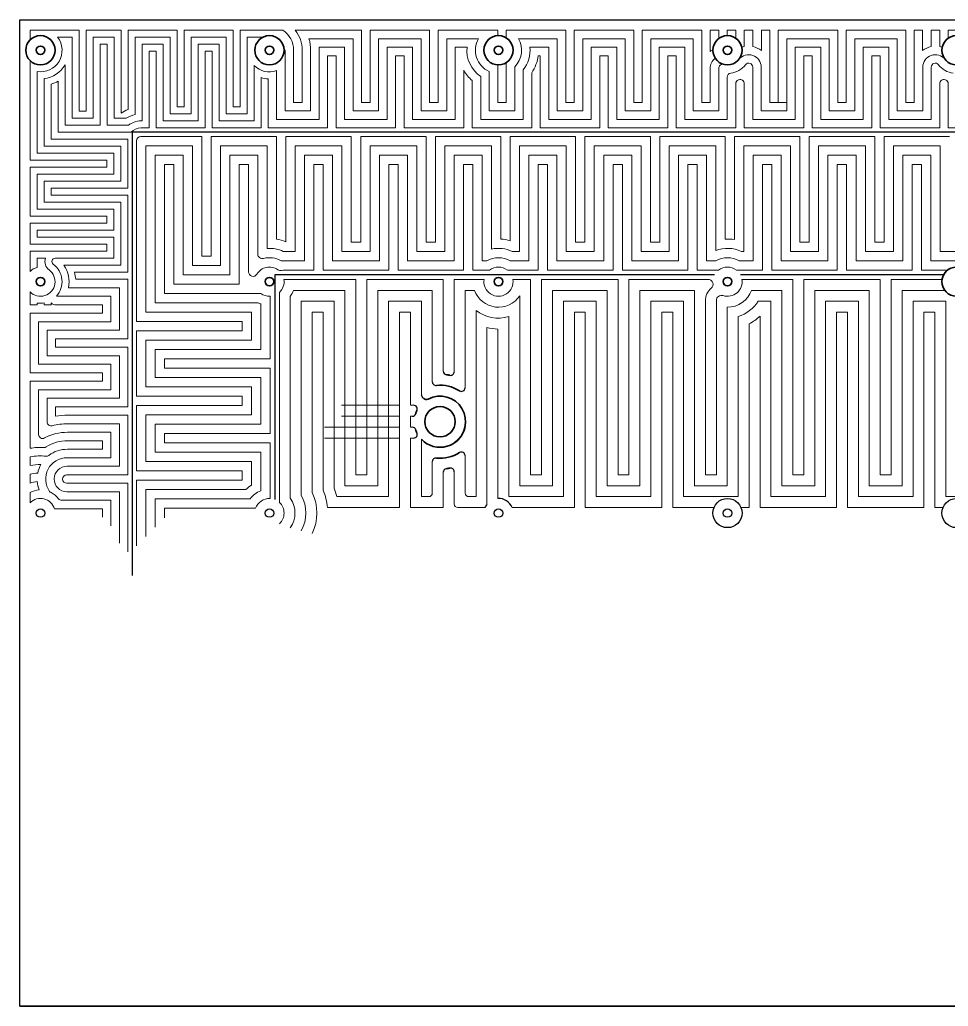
# Model space of a CAD drawing. Header units: millimetres. Extents: x -5937 to 68925, y -3068 to 5300.
# Drawn here: x 40237 to 41000, y -612 to 198 of the extents above; entities that cross this region are included whole.
import ezdxf

# ---------------------------------------------------------------- set-up
doc = ezdxf.new("R2010")
doc.units = ezdxf.units.MM
doc.header["$LTSCALE"] = 7
doc.layers.add('参照', color=6, linetype='Continuous', lineweight=9)

msp = doc.modelspace()

# ---------------------------------------------------------------- linework, layer by layer
for p, q in [((40237.389, -612.125), (40237.389, 197.953)), ((40237.389, 197.875), (41587.389, 197.875)), ((41495.133, 105.619), (40329.645, 105.619)), ((40329.645, 105.619), (40329.645, -258.32)), ((40807.819, -11.444), (40446.708, -11.444)), ((40446.708, -11.444), (40446.708, -195.94)), ((40995.819, -11.444), (40828.959, -11.444)), ((40237.389, -612.047), (41587.389, -612.047)), ((41587.389, -612.125), (40237.389, -612.125))]:
    msp.add_line(p, q)
at = {"linetype": 'Continuous', "lineweight": 35}
for centre in [(40254.389, 172.875), (40442.389, 172.875), (40630.389, 172.875), (40818.389, 172.875), (41006.389, 172.875), (41006.389, -17.125)]:
    msp.add_circle(centre, 12, dxfattribs=at)
at = {"color": 7, "linetype": 'Continuous', "lineweight": 35}
for centre in [(40254.389, 172.875), (40442.389, 172.875), (40630.389, 172.875), (40818.389, 172.875), (40254.389, -17.125), (40442.389, -17.125), (40630.389, -17.125), (40818.389, -17.125)]:
    msp.add_circle(centre, 3.5, dxfattribs=at)
at = {"color": 21, "linetype": 'Continuous', "lineweight": 35}
msp.add_circle((40582.389, -132.125), 12.5, dxfattribs=at)
for centre, radius in [((40818.389, -207.125), 11.99), ((41006.389, -207.125), 11.99), ((40254.389, -207.125), 3.49), ((40442.389, -207.125), 3.49), ((40630.389, -207.125), 3.49), ((40818.389, -207.125), 3.49)]:
    msp.add_circle(centre, radius)
for centre, radius, start, end in [((40588.062, -90.57), 3, 180, 262.226136), ((40591.03, -91.085), 3, 258.110309, 0), ((40579.094, -99.32), 3, 180, 275.735517), ((40599.998, -104.251), 3, 237.718323, 0), ((40570.126, -109.976), 3, 180, 231.388349), ((40560.784, -121.673), 11.97, 46.011164, 51.388349), ((40560.784, -121.673), 3, 334.183428, 90), ((40559.586, -124.641), 3, 270, 341.830421), ((40559.586, -139.609), 3, 18.169579, 90), ((40560.784, -142.577), 3, 270, 25.816572), ((40579.094, -164.93), 3, 84.264483, 180), ((40599.998, -159.999), 3, 360, 122.281677), ((40588.062, -173.68), 3, 97.773864, 180), ((40591.03, -173.165), 3, 360, 101.889691), ((40630.389, -207.125), 11.99, 142.059886, 158.038258), ((40630.389, -207.125), 11.99, 21.961742, 92.331391)]:
    msp.add_arc(centre, radius, start, end)
for radius, start, end in [(38.94, 78.110309, 82.226136), (29.97, 57.718323, 95.735517), (21, 303.664218, 117.838901), (21, 154.183428, 161.830421), (21, 223.381318, 348.921813), (21, 198.169579, 205.816572), (29.97, 264.264483, 302.281677), (38.94, 277.773864, 281.889691)]:
    msp.add_arc((40582.389, -132.125), radius, start, end, dxfattribs=at)
at = {"lineweight": 35}
msp.add_arc((40571.181, -110.903), 3, 226.011164, 297.838901, dxfattribs=at)
at = {"layer": '参照', "color": 1}
for p, q in [((40286.121, 189.375), (40245.889, 189.375)), ((40245.889, 189.375), (40245.889, 181.346)), ((40286.121, 122.738), (40286.121, 189.375)), ((40320.606, 189.375), (40291.869, 189.375)), ((40291.869, 189.375), (40291.869, 122.738)), ((40320.606, 121.124), (40320.606, 189.375)), ((40366.586, 189.375), (40326.354, 189.375)), ((40326.354, 189.375), (40326.354, 124.286)), ((40366.586, 126.351), (40366.586, 189.375)), ((40412.565, 189.375), (40372.333, 189.375)), ((40372.333, 189.375), (40372.333, 126.351)), ((40412.565, 126.351), (40412.565, 189.375)), ((40453.452, 189.375), (40418.313, 189.375)), ((40418.313, 189.375), (40418.313, 126.351)), ((40518.072, 189.375), (40463.559, 189.375)), ((40518.072, 130.046), (40518.072, 189.375)), ((40573.905, 189.375), (40525.051, 189.375)), ((40525.051, 189.375), (40525.051, 130.046)), ((40573.905, 130.046), (40573.905, 189.375)), ((40629.737, 189.375), (40580.884, 189.375)), ((40580.884, 189.375), (40580.884, 130.046)), ((40629.737, 184.857), (40629.737, 189.375)), ((40685.57, 189.375), (40636.716, 189.375)), ((40636.716, 189.375), (40636.716, 183.071)), ((40685.57, 130.046), (40685.57, 189.375)), ((40741.402, 189.375), (40692.549, 189.375)), ((40692.549, 189.375), (40692.549, 130.046)), ((40741.402, 130.046), (40741.402, 189.375)), ((40797.235, 189.375), (40748.381, 189.375)), ((40748.381, 189.375), (40748.381, 130.046)), ((40797.235, 130.046), (40797.235, 189.375)), ((40804.214, 189.375), (40804.214, 171.942)), ((40811.193, 189.375), (40804.214, 189.375)), ((40811.193, 189.375), (40811.193, 182.478)), ((40818.172, 189.375), (40818.172, 184.873)), ((40825.151, 189.375), (40818.172, 189.375)), ((40825.151, 189.375), (40825.151, 182.789)), ((40825.151, 189.375), (40825.151, 184.873)), ((40832.13, 189.375), (40832.13, 182.789)), ((40832.13, 189.375), (40832.13, 175.847)), ((40839.207, 189.375), (40832.228, 189.375)), ((40839.207, 189.375), (40839.207, 182.789)), ((40839.207, 189.375), (40839.207, 175.847)), ((40853.067, 189.375), (40846.186, 189.375)), ((40846.186, 189.375), (40846.186, 182.789)), ((40846.186, 189.375), (40846.186, 172.776)), ((40853.067, 130.046), (40853.067, 189.375)), ((40908.9, 189.375), (40860.046, 189.375)), ((40860.046, 189.375), (40860.046, 130.046)), ((40908.9, 130.046), (40908.9, 189.375)), ((40964.732, 189.375), (40915.879, 189.375)), ((40915.879, 189.375), (40915.879, 130.046)), ((40964.732, 130.046), (40964.732, 189.375)), ((40971.711, 189.375), (40971.711, 130.046)), ((40971.711, 130.046), (40971.711, 189.375)), ((40971.711, 189.375), (40978.592, 189.375)), ((40978.592, 189.375), (40978.592, 182.789)), ((40978.592, 189.375), (40978.592, 172.776)), ((40985.571, 189.375), (40992.55, 189.375)), ((40985.571, 189.375), (40985.571, 182.789)), ((40985.571, 189.375), (40985.571, 175.847)), ((40992.648, 189.375), (40992.648, 182.789)), ((40992.648, 189.375), (40992.648, 175.847)), ((40999.627, 189.375), (41006.606, 189.375)), ((40999.627, 189.375), (40999.627, 182.789)), ((40999.627, 189.375), (40999.627, 182.789)), ((40462.24, 130.046), (40462.24, 172.875)), ((40469.219, 172.868), (40469.219, 130.046)), ((40245.889, 164.404), (40245.889, 82.506)), ((40636.716, 162.679), (40636.716, 130.046)), ((40629.737, 130.046), (40629.737, 160.893)), ((40804.214, 130.046), (40804.214, 158.079)), ((40853.067, 158.986), (40853.067, 130.046)), ((40469.219, 130.046), (40462.24, 130.046)), ((40525.051, 130.046), (40518.072, 130.046)), ((40580.884, 130.046), (40573.905, 130.046)), ((40636.716, 130.046), (40629.737, 130.046)), ((40692.549, 130.046), (40685.57, 130.046)), ((40748.381, 130.046), (40741.402, 130.046)), ((40804.214, 130.046), (40797.235, 130.046)), ((40860.046, 130.046), (40853.067, 130.046)), ((40853.067, 130.046), (40867.025, 130.046)), ((40915.879, 130.046), (40908.9, 130.046)), ((40971.711, 130.046), (40964.732, 130.046)), ((40291.869, 122.738), (40286.121, 122.738)), ((40372.333, 126.351), (40366.586, 126.351)), ((40418.313, 126.351), (40412.565, 126.351)), ((40333.134, 98.43), (40333.134, -49.805)), ((40386.84, 102.13), (40336.834, 102.13)), ((40386.84, 3.901), (40386.84, 102.13)), ((40448.218, 102.13), (40394.512, 102.13)), ((40394.512, 102.13), (40394.512, 3.901)), ((40448.218, 17.758), (40448.218, 102.13)), ((40509.596, 102.13), (40455.89, 102.13)), ((40455.89, 102.13), (40455.89, 15.563)), ((40509.596, 15.409), (40509.596, 102.13)), ((40570.974, 102.13), (40517.268, 102.13)), ((40517.268, 102.13), (40517.268, 15.409)), ((40570.974, 15.409), (40570.974, 102.13)), ((40632.352, 102.13), (40578.646, 102.13)), ((40578.646, 102.13), (40578.646, 15.409)), ((40632.352, 17.83), (40632.352, 102.13)), ((40693.73, 102.13), (40640.024, 102.13)), ((40640.024, 102.13), (40640.024, 16.533)), ((40693.73, 15.409), (40693.73, 102.13)), ((40755.108, 102.13), (40701.402, 102.13)), ((40701.402, 102.13), (40701.402, 15.409)), ((40755.108, 15.409), (40755.108, 102.13)), ((40816.486, 102.13), (40762.78, 102.13)), ((40762.78, 102.13), (40762.78, 15.409)), ((40816.486, 17.84), (40816.486, 102.13)), ((40877.864, 102.13), (40824.158, 102.13)), ((40824.158, 102.13), (40824.158, 17.413)), ((40877.864, 15.409), (40877.864, 102.13)), ((40939.242, 102.13), (40885.536, 102.13)), ((40885.536, 102.13), (40885.536, 15.409)), ((40939.242, 15.409), (40939.242, 102.13)), ((41000.62, 102.13), (40946.914, 102.13)), ((40946.914, 102.13), (40946.914, 15.409)), ((40245.889, 82.506), (40308.913, 82.506)), ((40308.913, 82.506), (40308.913, 76.758)), ((40308.913, 76.758), (40245.889, 76.758)), ((40245.889, 76.758), (40245.889, 36.526)), ((40245.889, 36.526), (40308.913, 36.526)), ((40308.913, 36.526), (40308.913, 30.779)), ((40308.913, 30.779), (40245.889, 30.779)), ((40245.889, 30.779), (40245.889, 13.536)), ((40245.889, 13.536), (40308.913, 13.536)), ((40308.913, 13.536), (40308.913, 7.789)), ((40517.268, 15.409), (40509.596, 15.409)), ((40578.646, 15.409), (40570.974, 15.409)), ((40701.402, 15.409), (40693.73, 15.409)), ((40762.78, 15.409), (40755.108, 15.409)), ((40885.536, 15.409), (40877.864, 15.409)), ((40946.914, 15.409), (40939.242, 15.409)), ((40308.913, 7.789), (40245.889, 7.789)), ((40245.889, 7.789), (40245.889, -8.654)), ((40251.637, -5.445), (40251.637, 2.041)), ((40251.637, 2.041), (40258.507, 2.041)), ((40394.512, 3.901), (40386.84, 3.901)), ((40454.246, -15.28), (40513.319, -15.28)), ((40513.319, -15.28), (40513.319, -175.737)), ((40522.287, -175.737), (40522.287, -15.28)), ((40522.287, -15.28), (40585.062, -15.28)), ((40585.062, -15.28), (40585.062, -84.29)), ((40585.062, -15.28), (40585.062, -90.57)), ((40594.03, -85.651), (40594.03, -15.28)), ((40594.03, -15.28), (40618.532, -15.28)), ((40594.03, -91.085), (40594.03, -15.28)), ((40642.246, -15.28), (40656.805, -15.28)), ((40656.805, -175.737), (40656.805, -15.28)), ((40665.773, -175.737), (40665.773, -15.28)), ((40665.773, -15.28), (40728.548, -15.28)), ((40728.548, -15.28), (40728.548, -175.737)), ((40737.516, -175.737), (40737.516, -15.28)), ((40737.516, -15.28), (40802.469, -15.28)), ((40830.246, -15.28), (40872.034, -15.28)), ((40872.034, -15.28), (40872.034, -175.737)), ((40881.002, -175.737), (40881.002, -15.28)), ((40881.002, -15.28), (40943.777, -15.28)), ((40943.777, -15.28), (40943.777, -175.737)), ((40952.744, -175.737), (40952.744, -15.28)), ((40952.744, -15.28), (40994.532, -15.28)), ((40245.889, -25.596), (40245.889, -36.138)), ((40450.544, -198.336), (40450.544, -25.928)), ((40245.889, -36.138), (40251.637, -36.138)), ((40251.637, -34.658), (40251.637, -36.138)), ((40257.384, -34.618), (40257.384, -36.138)), ((40263.131, -36.138), (40257.384, -36.138)), ((40263.131, -34.611), (40263.131, -36.138)), ((40267.488, -36.138), (40305.218, -36.138)), ((40305.218, -36.138), (40305.218, -43.117)), ((40800.291, -32.931), (40800.291, -175.737)), ((40809.259, -175.737), (40809.259, -32.693)), ((40305.218, -43.117), (40245.889, -43.117)), ((40245.889, -43.117), (40245.889, -91.971)), ((40333.134, -49.805), (40419.855, -49.805)), ((40419.855, -49.805), (40419.855, -57.477)), ((40419.855, -57.477), (40333.134, -57.477)), ((40333.134, -57.477), (40333.134, -111.183)), ((40245.889, -91.971), (40305.218, -91.971)), ((40305.218, -91.971), (40305.218, -98.95)), ((40305.218, -98.95), (40245.889, -98.95)), ((40245.889, -98.95), (40245.889, -153.93)), ((40333.134, -111.183), (40419.855, -111.183)), ((40419.855, -111.183), (40419.855, -118.855)), ((40419.855, -118.855), (40333.134, -118.855)), ((40333.134, -118.855), (40333.134, -172.561)), ((40276.6, -147.803), (40305.218, -147.803)), ((40305.218, -147.803), (40305.218, -154.782)), ((40245.889, -161.012), (40245.889, -168.131)), ((40305.218, -154.782), (40276.485, -154.782)), ((40245.889, -175.311), (40245.889, -182.607)), ((40333.134, -172.561), (40419.855, -172.561)), ((40419.855, -172.561), (40419.855, -180.233)), ((40513.319, -175.737), (40522.287, -175.737)), ((40585.062, -173.68), (40585.062, -202.641)), ((40594.03, -199.641), (40594.03, -173.165)), ((40656.805, -175.737), (40665.773, -175.737)), ((40728.548, -175.737), (40737.516, -175.737)), ((40800.291, -175.737), (40809.259, -175.737)), ((40872.034, -175.737), (40881.002, -175.737)), ((40943.777, -175.737), (40952.744, -175.737)), ((40419.855, -180.233), (40333.134, -180.233)), ((40333.134, -233.939), (40333.134, -180.233)), ((40245.889, -190.166), (40245.889, -198.669)), ((40265.86, -203.635), (40305.218, -203.635)), ((40305.218, -203.635), (40305.218, -210.537))]:
    msp.add_line(p, q, dxfattribs=at)
at = {"layer": '参照', "color": 2}
for p, q in [((40280.374, 183.628), (40268.508, 183.628)), ((40280.374, 116.991), (40280.374, 183.628)), ((40314.859, 183.628), (40297.616, 183.628)), ((40297.616, 183.628), (40297.616, 116.991)), ((40314.859, 116.991), (40314.859, 183.628)), ((40360.838, 183.628), (40332.101, 183.628)), ((40332.101, 183.628), (40332.101, 120.079)), ((40360.838, 120.604), (40360.838, 183.628)), ((40406.818, 183.628), (40378.081, 183.628)), ((40378.081, 183.628), (40378.081, 120.604)), ((40406.818, 120.604), (40406.818, 183.628)), ((40437.062, 183.628), (40424.06, 183.628)), ((40424.06, 183.628), (40424.06, 120.604)), ((40511.093, 182.396), (40474.835, 182.396)), ((40511.093, 123.067), (40511.093, 182.396)), ((40566.926, 182.396), (40532.03, 182.396)), ((40532.03, 182.396), (40532.03, 123.067)), ((40566.926, 123.067), (40566.926, 182.396)), ((40613.971, 182.396), (40587.863, 182.396)), ((40587.863, 182.396), (40587.863, 123.067)), ((40678.591, 182.396), (40646.807, 182.396)), ((40678.591, 123.067), (40678.591, 182.396)), ((40734.423, 182.396), (40699.528, 182.396)), ((40699.528, 182.396), (40699.528, 123.067)), ((40734.423, 123.067), (40734.423, 182.396)), ((40755.36, 182.396), (40755.36, 123.067)), ((40790.256, 182.396), (40755.36, 182.396)), ((40790.256, 123.067), (40790.256, 182.396)), ((40901.921, 182.396), (40867.025, 182.396)), ((40867.025, 182.396), (40867.025, 123.067)), ((40901.921, 123.067), (40901.921, 182.396)), ((40957.753, 182.396), (40922.858, 182.396)), ((40922.858, 182.396), (40922.858, 123.067)), ((40957.753, 123.067), (40957.753, 182.396)), ((40454.389, 172.875), (40455.261, 172.875)), ((40455.261, 123.067), (40455.261, 172.875)), ((40476.198, 172.861), (40476.198, 123.067)), ((40251.637, 155.342), (40251.637, 88.253)), ((40622.758, 123.067), (40622.758, 155.498)), ((40643.695, 159.342), (40643.695, 123.067)), ((40811.193, 158.079), (40811.193, 123.067)), ((40846.088, 158.986), (40846.088, 123.067)), ((40978.69, 158.986), (40978.69, 123.067)), ((40476.198, 123.067), (40455.261, 123.067)), ((40532.03, 123.067), (40511.093, 123.067)), ((40587.863, 123.067), (40566.926, 123.067)), ((40643.695, 123.067), (40622.758, 123.067)), ((40699.528, 123.067), (40678.591, 123.067)), ((40755.36, 123.067), (40734.423, 123.067)), ((40811.193, 123.067), (40790.256, 123.067)), ((40846.088, 123.067), (40867.025, 123.067)), ((40922.858, 123.067), (40901.921, 123.067)), ((40978.69, 123.067), (40957.753, 123.067)), ((40297.616, 116.991), (40280.374, 116.991)), ((40324.728, 116.991), (40314.859, 116.991)), ((40378.081, 120.604), (40360.838, 120.604)), ((40424.06, 120.604), (40406.818, 120.604)), ((40379.168, 94.458), (40340.807, 94.458)), ((40340.807, 94.458), (40340.807, -42.133)), ((40379.168, -3.772), (40379.168, 94.458)), ((40440.546, 94.458), (40402.185, 94.458)), ((40402.185, 94.458), (40402.185, -3.772)), ((40440.546, 10.157), (40440.546, 94.458)), ((40501.924, 94.458), (40463.563, 94.458)), ((40463.563, 94.458), (40463.563, 7.737)), ((40501.924, 7.737), (40501.924, 94.458)), ((40563.302, 94.458), (40524.941, 94.458)), ((40524.941, 94.458), (40524.941, 7.737)), ((40563.302, 7.737), (40563.302, 94.458)), ((40624.68, 94.458), (40586.319, 94.458)), ((40586.319, 94.458), (40586.319, 7.737)), ((40624.68, 9.612), (40624.68, 94.458)), ((40686.058, 94.458), (40647.697, 94.458)), ((40647.697, 94.458), (40647.697, 7.737)), ((40686.058, 7.737), (40686.058, 94.458)), ((40747.436, 94.458), (40709.075, 94.458)), ((40709.075, 94.458), (40709.075, 7.737)), ((40747.436, 7.737), (40747.436, 94.458)), ((40808.814, 94.458), (40770.452, 94.458)), ((40770.452, 94.458), (40770.452, 7.737)), ((40808.814, 8.488), (40808.814, 94.458)), ((40870.192, 94.458), (40831.83, 94.458)), ((40831.83, 94.458), (40831.83, 7.737)), ((40870.192, 7.737), (40870.192, 94.458)), ((40931.57, 94.458), (40893.208, 94.458)), ((40893.208, 94.458), (40893.208, 7.737)), ((40931.57, 7.737), (40931.57, 94.458)), ((40992.948, 94.458), (40954.586, 94.458)), ((40954.586, 94.458), (40954.586, 7.737)), ((40992.948, 7.737), (40992.948, 94.458)), ((40251.637, 88.253), (40314.66, 88.253)), ((40314.66, 88.253), (40314.66, 71.011)), ((40314.66, 71.011), (40251.637, 71.011)), ((40251.637, 71.011), (40251.637, 42.274)), ((40251.637, 42.274), (40314.66, 42.274)), ((40314.66, 42.274), (40314.66, 25.031)), ((40314.66, 25.031), (40251.637, 25.031)), ((40251.637, 25.031), (40251.637, 19.284)), ((40251.637, 19.284), (40314.66, 19.284)), ((40314.66, 19.284), (40314.66, 2.041)), ((40314.66, 2.041), (40266.512, 2.041)), ((40463.563, 7.737), (40453.774, 7.737)), ((40524.941, 7.737), (40501.924, 7.737)), ((40586.319, 7.737), (40563.302, 7.737)), ((40647.697, 7.737), (40641.763, 7.737)), ((40709.075, 7.737), (40686.058, 7.737)), ((40770.452, 7.737), (40747.436, 7.737)), ((40831.83, 7.737), (40829.774, 7.737)), ((40893.208, 7.737), (40870.192, 7.737)), ((40954.586, 7.737), (40931.57, 7.737)), ((41015.964, 7.737), (40992.948, 7.737)), ((40402.185, -3.772), (40379.168, -3.772)), ((40504.351, -24.248), (40462.112, -24.248)), ((40504.351, -184.705), (40504.351, -24.248)), ((40576.094, -24.248), (40531.255, -24.248)), ((40531.255, -24.248), (40531.255, -184.705)), ((40576.094, -24.248), (40576.094, -99.32)), ((40610.666, -24.248), (40602.998, -24.248)), ((40610.666, -24.248), (40602.998, -24.248)), ((40602.998, -104.251), (40602.998, -24.248)), ((40719.58, -24.248), (40674.741, -24.248)), ((40674.741, -24.248), (40674.741, -184.705)), ((40719.58, -184.705), (40719.58, -24.248)), ((40791.323, -24.248), (40746.484, -24.248)), ((40746.484, -24.248), (40746.484, -184.705)), ((40791.323, -184.705), (40791.323, -24.248)), ((40863.066, -24.248), (40838.112, -24.248)), ((40863.066, -184.705), (40863.066, -24.248)), ((40934.809, -24.248), (40889.969, -24.248)), ((40889.969, -24.248), (40889.969, -184.705)), ((40934.809, -184.705), (40934.809, -24.248)), ((40996.732, -24.248), (40961.712, -24.248)), ((40961.712, -24.248), (40961.712, -184.705)), ((40267.433, -29.159), (40312.197, -29.159)), ((40312.197, -29.159), (40312.197, -50.096)), ((40459.512, -195.037), (40459.512, -29.231)), ((40647.837, -184.705), (40647.837, -28.757)), ((40818.227, -38.094), (40818.227, -184.705)), ((40340.807, -42.133), (40427.527, -42.133)), ((40427.527, -42.133), (40427.527, -65.15)), ((40312.197, -50.096), (40252.868, -50.096)), ((40252.868, -50.096), (40252.868, -84.991)), ((40427.527, -65.15), (40340.807, -65.15)), ((40340.807, -65.15), (40340.807, -103.511)), ((40252.868, -84.991), (40312.197, -84.991)), ((40312.197, -84.991), (40312.197, -105.929)), ((40340.807, -103.511), (40427.527, -103.511)), ((40427.527, -103.511), (40427.527, -126.528)), ((40312.197, -105.929), (40252.868, -105.929)), ((40252.868, -142.6), (40252.868, -105.929)), ((40259.847, -112.908), (40259.847, -132.298)), ((40427.527, -126.528), (40340.807, -126.528)), ((40340.807, -126.528), (40340.807, -164.889)), ((40276.83, -133.845), (40319.176, -133.845)), ((40312.197, -140.824), (40276.715, -140.824)), ((40312.197, -140.824), (40312.197, -161.761)), ((40312.197, -161.761), (40276.37, -161.761)), ((40602.998, -190.673), (40602.998, -159.999)), ((40340.807, -164.889), (40427.527, -164.889)), ((40427.527, -164.889), (40427.527, -184.19)), ((40576.094, -164.93), (40576.094, -190.673)), ((40531.255, -184.705), (40504.351, -184.705)), ((40674.741, -184.705), (40647.837, -184.705)), ((40746.484, -184.705), (40719.58, -184.705)), ((40818.227, -184.705), (40791.323, -184.705)), ((40889.969, -184.705), (40863.066, -184.705)), ((40961.712, -184.705), (40934.809, -184.705)), ((40422.959, -187.906), (40340.807, -187.906)), ((40340.807, -226.267), (40340.807, -187.906)), ((40271.79, -196.656), (40312.197, -196.656)), ((40312.197, -196.656), (40312.197, -217.594))]:
    msp.add_line(p, q, dxfattribs=at)
at = {"layer": '参照', "color": 3}
for p, q in [((40309.111, 177.88), (40303.364, 177.88)), ((40303.364, 177.88), (40303.364, 111.243)), ((40309.111, 111.243), (40309.111, 177.88)), ((40355.091, 177.88), (40337.848, 177.88)), ((40337.848, 177.88), (40337.848, 114.856)), ((40355.091, 114.856), (40355.091, 177.88)), ((40401.071, 177.88), (40383.828, 177.88)), ((40383.828, 177.88), (40383.828, 114.856)), ((40401.071, 114.856), (40401.071, 177.88)), ((40504.114, 175.417), (40483.099, 175.417)), ((40483.177, 172.854), (40483.177, 116.088)), ((40504.114, 116.088), (40504.114, 175.417)), ((40559.947, 175.417), (40539.01, 175.417)), ((40539.01, 175.417), (40539.01, 116.088)), ((40559.947, 116.088), (40559.947, 175.417)), ((40604.556, 175.417), (40594.842, 175.417)), ((40594.842, 175.417), (40594.842, 116.088)), ((40671.612, 175.417), (40656.222, 175.417)), ((40671.612, 116.088), (40671.612, 175.417)), ((40727.444, 175.417), (40706.507, 175.417)), ((40706.507, 175.417), (40706.507, 116.088)), ((40727.444, 116.088), (40727.444, 175.417)), ((40762.339, 175.417), (40762.339, 116.088)), ((40783.277, 175.417), (40762.339, 175.417)), ((40783.277, 116.088), (40783.277, 175.417)), ((40894.941, 175.417), (40874.004, 175.417)), ((40874.004, 175.417), (40874.004, 116.088)), ((40894.941, 116.088), (40894.941, 175.417)), ((40950.774, 175.417), (40929.837, 175.417)), ((40929.837, 175.417), (40929.837, 116.088)), ((40950.774, 116.088), (40950.774, 175.417)), ((40274.626, 111.243), (40274.626, 160.939)), ((40429.808, 160.35), (40429.808, 114.856)), ((40448.282, 116.088), (40448.282, 156.133)), ((40650.674, 156.678), (40650.674, 116.088)), ((40839.109, 116.088), (40839.109, 158.986)), ((40985.669, 158.986), (40985.669, 116.088)), ((40257.384, 149.572), (40257.384, 94.001)), ((40615.779, 116.088), (40615.779, 151.419)), ((40818.172, 150.81), (40818.172, 116.088)), ((40337.848, 114.856), (40336.834, 114.856)), ((40383.828, 114.856), (40355.091, 114.856)), ((40429.808, 114.856), (40401.071, 114.856)), ((40483.177, 116.088), (40448.282, 116.088)), ((40539.01, 116.088), (40504.114, 116.088)), ((40594.842, 116.088), (40559.947, 116.088)), ((40650.674, 116.088), (40615.779, 116.088)), ((40706.507, 116.088), (40671.612, 116.088)), ((40762.339, 116.088), (40727.444, 116.088)), ((40818.172, 116.088), (40783.277, 116.088)), ((40874.004, 116.088), (40839.109, 116.088)), ((40929.837, 116.088), (40894.941, 116.088)), ((40985.669, 116.088), (40950.774, 116.088)), ((40303.364, 111.243), (40274.626, 111.243)), ((40326.556, 111.243), (40309.111, 111.243)), ((40257.384, 94.001), (40320.408, 94.001)), ((40320.408, 94.001), (40320.408, 65.264)), ((40348.479, -34.461), (40348.479, 86.785)), ((40348.479, 86.785), (40371.496, 86.785)), ((40371.496, 86.785), (40371.496, -11.444)), ((40409.857, -11.444), (40409.857, 86.785)), ((40409.857, 86.785), (40432.874, 86.785)), ((40432.874, 86.785), (40432.874, 5.512)), ((40494.252, 86.785), (40471.235, 86.785)), ((40471.235, 86.785), (40471.235, 0.064)), ((40494.252, 0.064), (40494.252, 86.785)), ((40555.63, 86.785), (40532.613, 86.785)), ((40532.613, 86.785), (40532.613, 0.064)), ((40555.63, 0.064), (40555.63, 86.785)), ((40617.008, 86.785), (40593.991, 86.785)), ((40593.991, 86.785), (40593.991, 0.064)), ((40617.008, 0.064), (40617.008, 86.785)), ((40678.386, 86.785), (40655.369, 86.785)), ((40655.369, 86.785), (40655.369, 0.064)), ((40678.386, 0.064), (40678.386, 86.785)), ((40739.764, 86.785), (40716.747, 86.785)), ((40716.747, 86.785), (40716.747, 0.064)), ((40739.764, 0.064), (40739.764, 86.785)), ((40801.141, 86.785), (40778.125, 86.785)), ((40778.125, 86.785), (40778.125, 0.064)), ((40801.141, 0.064), (40801.141, 86.785)), ((40862.519, 86.785), (40839.503, 86.785)), ((40839.503, 86.785), (40839.503, 0.064)), ((40862.519, 0.064), (40862.519, 86.785)), ((40923.897, 86.785), (40900.881, 86.785)), ((40900.881, 86.785), (40900.881, 0.064)), ((40923.897, 0.064), (40923.897, 86.785)), ((40985.275, 86.785), (40962.259, 86.785)), ((40962.259, 86.785), (40962.259, 0.064)), ((40985.275, 0.064), (40985.275, 86.785)), ((40320.408, 65.264), (40257.384, 65.264)), ((40257.384, 65.264), (40257.384, 48.021)), ((40257.384, 48.021), (40320.408, 48.021)), ((40320.408, 48.021), (40320.408, -3.706)), ((40471.235, 0.064), (40451.956, 0.064)), ((40532.613, 0.064), (40494.252, 0.064)), ((40593.991, 0.064), (40555.63, 0.064)), ((40620.827, 0.064), (40617.008, 0.064)), ((40655.369, 0.064), (40639.951, 0.064)), ((40716.747, 0.064), (40678.386, 0.064)), ((40778.125, 0.064), (40739.764, 0.064)), ((40808.823, 0.064), (40801.141, 0.064)), ((40839.503, 0.064), (40827.956, 0.064)), ((40900.881, 0.064), (40862.519, 0.064)), ((40962.259, 0.064), (40923.897, 0.064)), ((41023.637, 0.064), (40985.275, 0.064)), ((40320.408, -3.706), (40273.678, -3.706)), ((40371.496, -11.444), (40409.857, -11.444)), ((40277.337, -22.18), (40319.176, -22.18)), ((40319.176, -22.18), (40319.176, -57.075)), ((40433.095, -34.461), (40348.479, -34.461)), ((40435.2, -72.822), (40435.2, -35.434)), ((40495.383, -33.216), (40468.48, -33.216)), ((40468.48, -192.46), (40468.48, -33.216)), ((40495.383, -186.574), (40495.383, -33.216)), ((40567.126, -33.216), (40540.223, -33.216)), ((40540.223, -33.216), (40540.223, -193.673)), ((40567.126, -99.656), (40567.126, -33.216)), ((40567.126, -109.976), (40567.126, -33.216)), ((40710.612, -33.216), (40683.709, -33.216)), ((40683.709, -33.216), (40683.709, -193.673)), ((40710.612, -193.673), (40710.612, -33.216)), ((40782.355, -33.216), (40755.451, -33.216)), ((40755.451, -33.216), (40755.451, -193.673)), ((40782.355, -193.673), (40782.355, -33.216)), ((40854.098, -33.216), (40843.638, -33.216)), ((40854.098, -193.673), (40854.098, -33.216)), ((40925.841, -33.216), (40898.937, -33.216)), ((40898.937, -33.216), (40898.937, -193.673)), ((40925.841, -193.673), (40925.841, -33.216)), ((40997.584, -33.216), (40970.68, -33.216)), ((40970.68, -33.216), (40970.68, -193.673)), ((40997.584, -193.673), (40997.584, -33.216)), ((40611.966, -40.725), (40611.966, -193.673)), ((40611.966, -40.725), (40611.966, -51.397)), ((40638.869, -193.673), (40638.869, -45.839)), ((40827.194, -45.741), (40827.194, -193.673)), ((40319.176, -57.075), (40259.847, -57.075)), ((40259.847, -57.075), (40259.847, -78.012)), ((40348.479, -95.839), (40348.479, -72.822)), ((40348.479, -72.822), (40435.2, -72.822)), ((40259.847, -78.012), (40319.176, -78.012)), ((40319.176, -78.012), (40319.176, -112.908)), ((40435.2, -95.839), (40348.479, -95.839)), ((40435.2, -134.2), (40435.2, -95.839)), ((40319.176, -112.908), (40259.847, -112.908)), ((40319.176, -133.845), (40319.176, -168.74)), ((40348.479, -157.217), (40348.479, -134.2)), ((40348.479, -134.2), (40435.2, -134.2)), ((40487.52, -136.609), (40549.191, -136.609)), ((40558.158, -136.609), (40559.586, -136.609)), ((40487.52, -145.577), (40549.191, -145.577)), ((40558.158, -145.577), (40560.784, -145.577)), ((40567.126, -193.673), (40567.126, -146.549)), ((40435.2, -157.217), (40348.479, -157.217)), ((40435.2, -188.827), (40435.2, -157.217)), ((40319.176, -168.74), (40276.254, -168.74)), ((40275.973, -189.677), (40319.176, -189.677)), ((40319.176, -189.677), (40319.176, -231.945)), ((40540.223, -193.673), (40497.614, -193.673)), ((40573.094, -193.673), (40567.126, -193.673)), ((40611.966, -193.673), (40605.998, -193.673)), ((40683.709, -193.673), (40638.869, -193.673)), ((40755.451, -193.673), (40710.612, -193.673)), ((40827.194, -193.673), (40782.355, -193.673)), ((40898.937, -193.673), (40854.098, -193.673)), ((40970.68, -193.673), (40925.841, -193.673)), ((41042.423, -193.673), (40997.584, -193.673)), ((40348.479, -218.595), (40348.479, -195.578)), ((40348.479, -195.578), (40426.478, -195.578))]:
    msp.add_line(p, q, dxfattribs=at)
at = {"layer": '参照'}
for p, q in [((40349.343, 172.133), (40343.596, 172.133)), ((40343.596, 172.133), (40343.596, 109.109)), ((40349.343, 109.109), (40349.343, 172.133)), ((40395.323, 172.133), (40389.576, 172.133)), ((40389.576, 172.133), (40389.576, 109.109)), ((40395.323, 109.109), (40395.323, 172.133)), ((40497.135, 168.438), (40490.156, 168.438)), ((40490.156, 168.438), (40490.156, 109.109)), ((40497.135, 109.109), (40497.135, 168.438)), ((40552.968, 168.438), (40545.989, 168.438)), ((40545.989, 168.438), (40545.989, 109.109)), ((40552.968, 109.109), (40552.968, 168.438)), ((40664.633, 168.438), (40663.026, 168.438)), ((40664.633, 109.109), (40664.633, 168.438)), ((40720.465, 168.438), (40713.486, 168.438)), ((40713.486, 168.438), (40713.486, 109.109)), ((40720.465, 109.109), (40720.465, 168.438)), ((40769.318, 168.438), (40769.318, 109.109)), ((40776.297, 168.438), (40769.318, 168.438)), ((40776.297, 109.109), (40776.297, 168.438)), ((40887.962, 168.438), (40880.983, 168.438)), ((40880.983, 168.438), (40880.983, 109.109)), ((40887.962, 109.109), (40887.962, 168.438)), ((40943.795, 168.438), (40936.816, 168.438)), ((40936.816, 168.438), (40936.816, 109.109)), ((40943.795, 109.109), (40943.795, 168.438)), ((40601.821, 156.482), (40601.821, 109.109)), ((40657.654, 154.395), (40657.654, 109.109)), ((40268.879, 105.496), (40268.879, 147.475)), ((40435.555, 150.395), (40435.555, 109.109)), ((40441.303, 109.109), (40441.303, 149.405)), ((40608.8, 109.109), (40608.8, 148)), ((40263.131, 144.97), (40263.131, 99.748)), ((40825.151, 145.401), (40825.151, 109.109)), ((40832.13, 109.109), (40832.13, 145.543)), ((40992.648, 145.543), (40992.648, 109.109)), ((40999.627, 109.109), (40999.627, 145.401)), ((40328.827, 105.496), (40268.879, 105.496)), ((40343.596, 109.109), (40336.834, 109.109)), ((40389.576, 109.109), (40349.343, 109.109)), ((40435.555, 109.109), (40395.323, 109.109)), ((40490.156, 109.109), (40441.303, 109.109)), ((40545.989, 109.109), (40497.135, 109.109)), ((40601.821, 109.109), (40552.968, 109.109)), ((40657.654, 109.109), (40608.8, 109.109)), ((40713.486, 109.109), (40664.633, 109.109)), ((40769.318, 109.109), (40720.465, 109.109)), ((40825.151, 109.109), (40776.297, 109.109)), ((40880.983, 109.109), (40832.13, 109.109)), ((40936.816, 109.109), (40887.962, 109.109)), ((40992.648, 109.109), (40943.795, 109.109)), ((41048.481, 109.109), (40999.627, 109.109)), ((40263.131, 99.748), (40326.155, 99.748)), ((40326.155, 99.748), (40326.155, 59.516)), ((40363.823, 79.113), (40356.151, 79.113)), ((40356.151, 79.113), (40356.151, -26.788)), ((40363.823, -19.116), (40363.823, 79.113)), ((40371.512, 79.113), (40371.496, 79.113)), ((40425.201, 79.113), (40417.529, 79.113)), ((40417.529, 79.113), (40417.529, -19.116)), ((40425.201, -9.09), (40425.201, 79.113)), ((40486.579, 79.113), (40478.907, 79.113)), ((40478.907, 79.113), (40478.907, -7.608)), ((40486.579, -7.608), (40486.579, 79.113)), ((40547.957, 79.113), (40540.285, 79.113)), ((40540.285, 79.113), (40540.285, -7.608)), ((40547.957, -7.608), (40547.957, 79.113)), ((40609.335, 79.113), (40601.663, 79.113)), ((40601.663, 79.113), (40601.663, -7.608)), ((40609.335, -7.608), (40609.335, 79.113)), ((40670.713, 79.113), (40663.041, 79.113)), ((40663.041, 79.113), (40663.041, -7.608)), ((40670.713, -7.608), (40670.713, 79.113)), ((40732.091, 79.113), (40724.419, 79.113)), ((40724.419, 79.113), (40724.419, -7.608)), ((40732.091, -7.608), (40732.091, 79.113)), ((40793.469, 79.113), (40785.797, 79.113)), ((40785.797, 79.113), (40785.797, -7.608)), ((40793.469, -7.608), (40793.469, 79.113)), ((40854.847, 79.113), (40847.175, 79.113)), ((40847.175, 79.113), (40847.175, -7.608)), ((40854.847, -7.608), (40854.847, 79.113)), ((40916.225, 79.113), (40908.553, 79.113)), ((40908.553, 79.113), (40908.553, -7.608)), ((40916.225, -7.608), (40916.225, 79.113)), ((40977.603, 79.113), (40969.931, 79.113)), ((40969.931, 79.113), (40969.931, -7.608)), ((40977.603, -7.608), (40977.603, 79.113)), ((40371.512, 71.441), (40371.496, 71.441)), ((40326.155, 59.516), (40263.131, 59.516)), ((40263.131, 59.516), (40263.131, 53.769)), ((40371.512, 63.769), (40371.496, 63.769)), ((40263.131, 53.769), (40326.155, 53.769)), ((40326.155, 53.769), (40326.155, -9.453)), ((40371.512, 56.096), (40371.496, 56.096)), ((40371.512, 48.424), (40371.496, 48.424)), ((40371.512, 40.752), (40371.496, 40.752)), ((40478.907, -7.608), (40454.844, -7.608)), ((40540.285, -7.608), (40486.579, -7.608)), ((40601.663, -7.608), (40547.957, -7.608)), ((40623.08, -7.608), (40609.335, -7.608)), ((40663.041, -7.608), (40637.698, -7.608)), ((40724.419, -7.608), (40670.713, -7.608)), ((40785.797, -7.608), (40732.091, -7.608)), ((40811.08, -7.608), (40793.469, -7.608)), ((40847.175, -7.608), (40825.698, -7.608)), ((40908.553, -7.608), (40854.847, -7.608)), ((40969.931, -7.608), (40916.225, -7.608)), ((40999.08, -7.608), (40977.603, -7.608)), ((40326.155, -9.453), (40282.347, -9.453)), ((40283.316, -15.201), (40326.155, -15.201)), ((40326.155, -15.201), (40326.155, -64.054)), ((40417.529, -19.116), (40363.823, -19.116)), ((40356.151, -26.788), (40435.274, -26.788)), ((40442.872, -29.115), (40442.872, -80.494)), ((40486.416, -42.184), (40477.448, -42.184)), ((40477.448, -190.271), (40477.448, -42.184)), ((40486.416, -188.332), (40486.416, -42.184)), ((40558.158, -42.184), (40549.191, -42.184)), ((40549.191, -42.184), (40549.191, -202.641)), ((40558.158, -42.184), (40558.158, -118.673)), ((40701.644, -42.184), (40692.676, -42.184)), ((40692.676, -42.184), (40692.676, -202.641)), ((40701.644, -202.641), (40701.644, -42.184)), ((40773.387, -42.184), (40764.419, -42.184)), ((40764.419, -42.184), (40764.419, -202.641)), ((40773.387, -202.641), (40773.387, -42.184)), ((40845.13, -202.641), (40845.13, -45.39)), ((40916.873, -42.184), (40907.905, -42.184)), ((40907.905, -42.184), (40907.905, -202.641)), ((40916.873, -202.641), (40916.873, -42.184)), ((40988.616, -42.184), (40979.648, -42.184)), ((40979.648, -42.184), (40979.648, -202.641)), ((40988.616, -202.641), (40988.616, -42.184)), ((40620.934, -54.869), (40620.934, -199.753)), ((40629.901, -56.032), (40629.901, -195.145)), ((40836.162, -51.739), (40836.162, -202.641)), ((40326.155, -64.054), (40266.826, -64.054)), ((40266.826, -64.054), (40266.826, -71.033)), ((40266.826, -71.033), (40326.155, -71.033)), ((40326.155, -71.033), (40326.155, -119.887)), ((40442.872, -80.494), (40356.151, -80.494)), ((40356.151, -80.494), (40356.151, -88.166)), ((40356.151, -88.166), (40442.872, -88.166)), ((40442.872, -88.166), (40442.872, -141.872)), ((40326.155, -119.887), (40266.826, -119.887)), ((40501.664, -118.673), (40549.191, -118.673)), ((40558.158, -118.673), (40560.784, -118.673)), ((40326.155, -126.866), (40326.155, -175.719)), ((40501.664, -127.641), (40549.191, -127.641)), ((40558.158, -127.641), (40558.158, -136.609)), ((40558.158, -127.641), (40559.586, -127.641)), ((40442.872, -141.872), (40356.151, -141.872)), ((40356.151, -141.872), (40356.151, -149.544)), ((40558.158, -145.577), (40558.158, -202.641)), ((40356.151, -149.544), (40442.872, -149.544)), ((40442.872, -149.544), (40442.872, -195.145)), ((40326.155, -175.719), (40276.113, -175.719)), ((40276.113, -182.698), (40326.155, -182.698)), ((40326.155, -182.698), (40326.155, -238.924)), ((40431.043, -203.25), (40356.151, -203.25)), ((40356.151, -203.25), (40356.151, -210.922)), ((40549.191, -202.641), (40490.048, -202.641)), ((40585.062, -202.641), (40558.158, -202.641)), ((40619.27, -202.641), (40597.03, -202.641)), ((40692.676, -202.641), (40641.509, -202.641)), ((40764.419, -202.641), (40701.644, -202.641)), ((40807.27, -202.641), (40773.387, -202.641)), ((40836.162, -202.641), (40829.509, -202.641)), ((40907.905, -202.641), (40845.13, -202.641)), ((40979.648, -202.641), (40916.873, -202.641)), ((40995.27, -202.641), (40988.616, -202.641))]:
    msp.add_line(p, q, dxfattribs=at)
msp.add_lwpolyline([(40326.155, -126.866), (40276.944, -126.866, 0.0485943), (40266.826, -127.69), (40266.826, -119.887)], format="xyb", dxfattribs=at)
at = {"layer": '参照', "color": 2}
for points in [[(40276.83, -133.845, 0.0714854), (40264.026, -135.479, -0.4955933), (40259.847, -132.298)], [(40252.868, -142.6, 0.569132), (40257.747, -145.498, -0.1293453), (40276.715, -140.824)], [(40276.37, -161.761, 0.6146597), (40261.902, -189.334, 0.119092), (40263.072, -190.35, -0.1063425), (40269.202, -195.404, 0.2292482), (40271.79, -196.656)]]:
    msp.add_lwpolyline(points, format="xyb", dxfattribs=at)
at = {"layer": '参照', "color": 1}
for points in [[(40276.6, -147.803, 0.1480214), (40259.102, -152.805, -0.1571568), (40257.146, -153.326, 0.0524616), (40245.889, -153.93)], [(40245.889, -161.012, -0.0700799), (40258.957, -160.459, 0.1897247), (40261.282, -159.796, -0.1684728), (40276.485, -154.782)], [(40254.829, -167.218, 0.0775155), (40252.188, -174.269)], [(40251.774, -181.308, 0.0726489), (40253.391, -188.182)]]:
    msp.add_lwpolyline(points, format="xyb", dxfattribs=at)
for centre, radius, start, end in [((40442.389, 172.893), 19.851, 359.943488, 56.131456), ((40442.389, 172.893), 26.83, 359.943488, 37.903519), ((40254.389, 172.875), 12, 224.900447, 135.099553), ((40630.389, 172.875), 12, 93.11386, 266.88614), ((40630.389, 172.875), 12, 301.821034, 58.178966), ((40818.389, 172.875), 12, 91.037537, 126.848099), ((40818.389, 172.875), 12, 91.037537, 126.848099), ((40818.389, 172.875), 12, 11.599685, 55.703146), ((41006.389, 172.875), 12, 124.296854, 168.400315), ((40814.493, 158.079), 17.258, 117.974301, 126.55593), ((40818.389, 172.875), 12, 177.869597, 213.141122), ((40835.809, 158.986), 17.258, 102.308681, 109.16256), ((40835.809, 158.986), 17.258, 53.03725, 78.644095), ((40988.969, 158.986), 17.258, 101.355905, 126.96275), ((40988.969, 158.986), 17.258, 70.83744, 77.691319), ((40814.493, 158.079), 10.279, 126.759452, 180), ((40336.834, 98.43), 27.9, 112.065081, 125.567702), ((40336.834, 98.43), 3.7, 90, 180), ((40442.389, -17.125), 35.367, 67.557917, 80.513561), ((40630.389, -17.125), 35.01, 74.025406, 86.785937), ((40818.389, -17.125), 35.017, 80.517101, 93.115507), ((40266.512, -0.659), 8.447, 161.359889, 233.639822), ((40254.389, -17.125), 12, 103.260537, 135.099553), ((40254.389, -17.125), 12, 224.900447, 53.639822), ((40442.389, -17.125), 12, 312.811075, 8.844268), ((40442.389, -17.125), 12, 312.811075, 8.844268), ((40630.389, -17.125), 12, 171.155732, 8.844268), ((40802.469, -19.355), 4.075, 309.742027, 90), ((40818.389, -17.125), 12, 252.761708, 8.844268), ((40813.559, -32.693), 13.27, 129.742027, 181.028062), ((40813.559, -32.693), 4.3, 72.761708, 180), ((40254.389, -17.125), 17.747, 261.07766, 279.715224), ((40267.488, -29.159), 6.979, 231.374799, 270), ((40254.389, -207.125), 39.91, 89.368405, 102.297163), ((40254.389, -207.125), 32.93, 93.831961, 104.958974), ((40254.389, -207.125), 25.95, 95.783635, 109.120706), ((40254.389, -207.125), 18.97, 93.015015, 116.621055), ((40254.389, -207.125), 11.99, 16.920715, 135.149783), ((40442.389, -207.125), 11.99, 312.857443, 47.142557)]:
    msp.add_arc(centre, radius, start, end, dxfattribs=at)
at = {"layer": '参照', "color": 2}
for centre, radius, start, end in [((40254.389, 172.875), 17.747, 261.07766, 37.291022), ((40442.389, 172.875), 12, 116.357005, 0), ((40442.389, 172.893), 33.809, 359.943488, 16.325406), ((40630.389, 172.875), 18.979, 149.89043, 246.292377), ((40630.389, 172.875), 18.979, 314.515551, 30.10957), ((40818.389, 172.875), 12, 255.246371, 321.434407), ((40835.809, 158.986), 10.279, 0, 141.434407), ((40988.969, 158.986), 10.279, 38.565593, 180), ((41006.389, 172.875), 12, 218.565593, 284.753629), ((40814.493, 158.079), 3.3, 75.246371, 180), ((40336.834, 98.43), 22.16, 102.333056, 123.115224), ((40442.389, -17.125), 27.344, 65.395642, 93.86534), ((40630.389, -17.125), 27.34, 65.416237, 102.053681), ((40818.389, -17.125), 27.344, 65.395642, 110.498057), ((40266.512, -0.659), 2.7, 90, 233.639822), ((40254.389, -17.125), 17.747, 317.306944, 53.639822), ((40442.389, -17.125), 20.97, 324.740002, 340.143253), ((40630.389, -17.125), 20.97, 199.856747, 326.309482), ((40630.389, -17.125), 20.97, 199.856747, 326.309482), ((40818.389, -17.125), 20.97, 269.555775, 340.143253), ((40442.389, -207.125), 27.33, 122.942578, 135.311982), ((40442.389, -207.125), 20.96, 324.780506, 35.219494)]:
    msp.add_arc(centre, radius, start, end, dxfattribs=at)
at = {"layer": '参照', "color": 3}
for centre, radius, start, end in [((40442.389, 172.893), 40.788, 359.943488, 3.548299), ((40630.389, 172.875), 25.958, 174.380443, 235.748386), ((40630.389, 172.875), 25.958, 321.394799, 5.619557), ((40835.809, 158.986), 3.3, 0, 141.434407), ((40988.969, 158.986), 3.3, 38.565593, 180), ((40254.389, 172.875), 23.495, 277.32344, 329.468194), ((40442.389, 172.893), 17.765, 224.910627, 289.372039), ((40821.472, 150.81), 3.3, 97.953426, 180), ((40818.389, 172.875), 18.979, 277.953426, 321.434407), ((41006.389, 172.875), 18.979, 218.565593, 262.046574), ((40336.834, 98.43), 16.427, 90, 128.735606), ((40436.574, 5.512), 3.7, 180, 284.407967), ((40442.389, -17.125), 19.672, 60.902548, 104.407967), ((40630.389, -17.125), 19.67, 60.914322, 119.085678), ((40818.389, -17.125), 19.672, 60.902548, 119.126889), ((40254.389, -17.125), 23.498, 347.577112, 34.825235), ((40442.389, -17.125), 19.67, 241.802419, 248.56128), ((40818.389, -17.125), 29.94, 287.103431, 327.490956), ((40630.389, -17.125), 29.94, 232.022951, 286.453541), ((40276.113, -179.209), 10.47, 89.231229, 269.231229), ((40442.389, -207.125), 19.66, 111.450703, 144.030424), ((40442.389, -207.125), 29.93, 330.661304, 29.338696), ((40442.389, -207.125), 56.84, 13.689654, 21.195901)]:
    msp.add_arc(centre, radius, start, end, dxfattribs=at)
at = {"layer": '参照'}
for centre, radius, start, end in [((40630.389, 172.875), 32.937, 325.870286, 352.257789), ((40630.389, 172.875), 32.937, 209.8478, 229.04542), ((40254.389, 172.875), 29.242, 287.395281, 299.703238), ((40442.389, 172.893), 23.512, 253.103207, 267.351688), ((40828.451, 145.401), 3.3, 110.114459, 180), ((40818.389, 172.875), 25.958, 290.114459, 290.907011), ((40828.83, 145.543), 3.3, 0, 110.907011), ((40995.948, 145.543), 3.3, 69.092989, 180), ((41006.389, 172.875), 25.958, 249.092989, 249.885541), ((40996.327, 145.401), 3.3, 0, 69.885541), ((40336.834, 98.43), 10.679, 90, 138.573377), ((40442.389, -17.125), 12, 54.865942, 149.215459), ((40451.424, -4.285), 3.7, 234.865942, 282.603694), ((40454.844, -19.58), 11.972, 90, 102.603694), ((40630.389, -17.125), 12, 52.476485, 127.523515), ((40818.389, -17.125), 12, 52.476485, 127.523515), ((40254.389, -17.125), 28.991, 3.805411, 15.344209), ((40428.901, -9.09), 3.7, 180, 329.215459), ((40442.389, -17.125), 12, 233.192738, 272.305575), ((40818.389, -17.125), 38.91, 297.179248, 313.413041), ((40630.389, -17.125), 38.91, 255.935633, 269.281797), ((40630.389, -17.125), 38.91, 255.935633, 269.281797), ((40276.113, -179.209), 3.49, 90, 270), ((40442.389, -207.125), 38.9, 334.324182, 25.675818), ((40442.389, -207.125), 47.87, 5.374768, 23.115157), ((40573.094, -190.673), 3, 270, 0), ((40605.998, -190.673), 3, 180, 270), ((40442.389, -207.125), 11.99, 87.692411, 161.144102), ((40597.03, -199.641), 3, 180, 270)]:
    msp.add_arc(centre, radius, start, end, dxfattribs=at)

doc.saveas('drawing.dxf')
